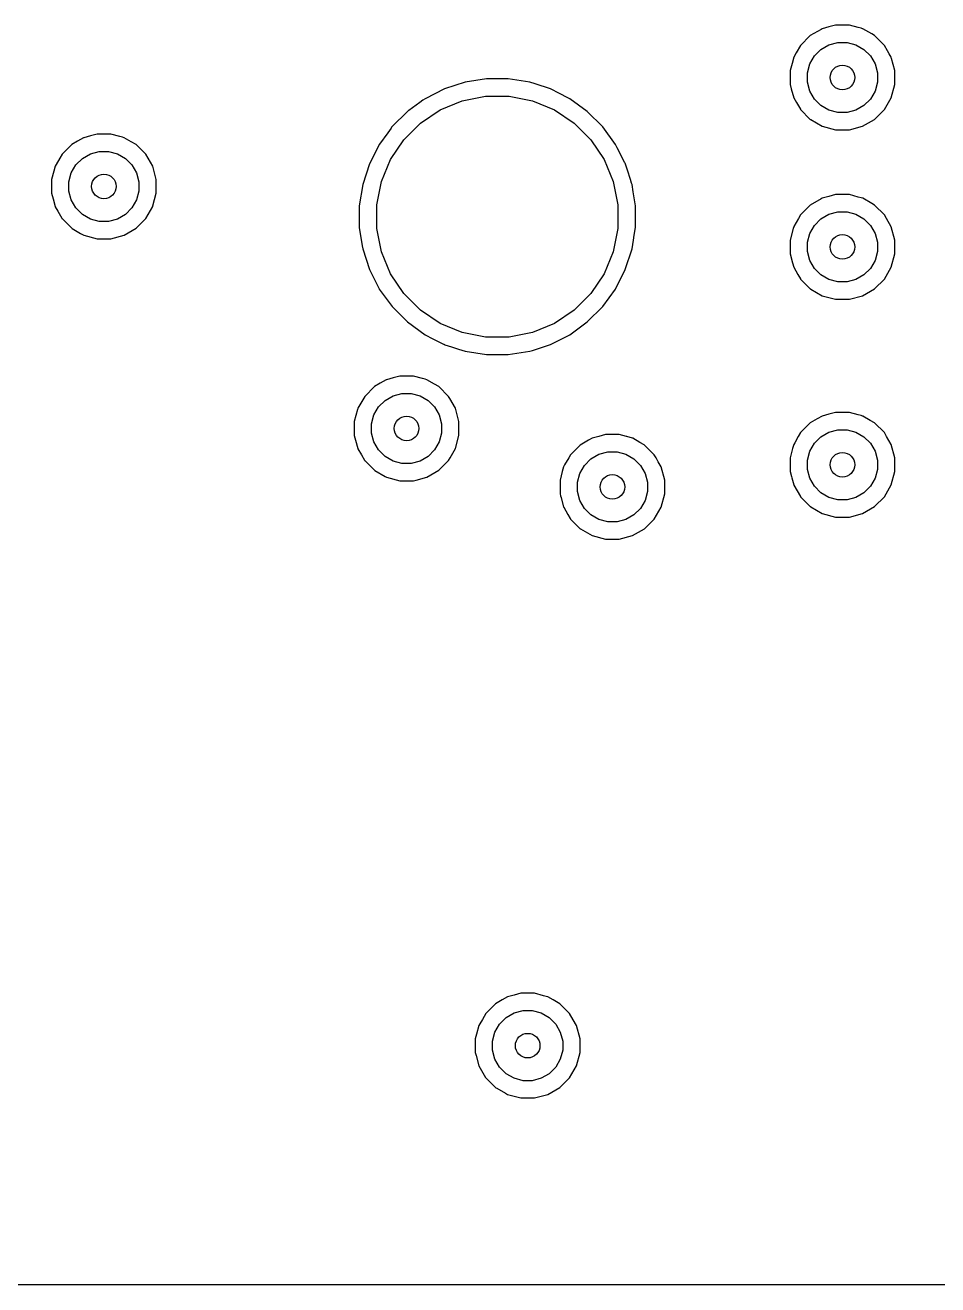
# Model space of a CAD drawing. Header units: inches. Extents: x 5.14 to 7.4, y -4.57 to -3.18.
# Drawn here: x 5.7338 to 6.0305, y -4.5657 to -4.1559 of the extents above; entities that cross this region are included whole.
import ezdxf

# ---------------------------------------------------------------- set-up
doc = ezdxf.new("R2010")
doc.units = ezdxf.units.IN
doc.header["$MEASUREMENT"] = 0
doc.layers.add('In2.Cu', color=33, linetype='CONTINUOUS', true_color=0xce7d2c)

msp = doc.modelspace()

# ---------------------------------------------------------------- linework, layer by layer
at = {"layer": 'In2.Cu', "linetype": 'CONTINUOUS'}
for p, q in [((5.98908, -4.15927), (5.98591, -4.16244)), ((5.99257, -4.15726), (5.98908, -4.15927)), ((5.98908, -4.15927), (5.98908, -4.15927)), ((5.98908, -4.15927), (5.98908, -4.15927)), ((5.98908, -4.15927), (5.98908, -4.15927)), ((5.99292, -4.15705), (5.99257, -4.15726)), ((5.99296, -4.15704), (5.99292, -4.15705)), ((5.99512, -4.15645), (5.99296, -4.15703)), ((5.99296, -4.15703), (5.99296, -4.15703)), ((5.99296, -4.15703), (5.99296, -4.15703)), ((5.99296, -4.15703), (5.99296, -4.15703)), ((5.99296, -4.15703), (5.99296, -4.15704)), ((5.99729, -4.15587), (5.99512, -4.15645)), ((5.99512, -4.15645), (5.99512, -4.15645)), ((6.00177, -4.15587), (5.99729, -4.15587)), ((5.99729, -4.15587), (5.99729, -4.15587)), ((6.00465, -4.15665), (6.00177, -4.15587)), ((6.00177, -4.15587), (6.00177, -4.15587)), ((6.00557, -4.15689), (6.00465, -4.15665)), ((6.00465, -4.15665), (6.00465, -4.15665)), ((6.0061, -4.15703), (6.00557, -4.15689)), ((6.00613, -4.15705), (6.0061, -4.15704)), ((6.0061, -4.15704), (6.0061, -4.15703)), ((6.0061, -4.15703), (6.0061, -4.15703)), ((6.00903, -4.15872), (6.00613, -4.15705)), ((6.00998, -4.15927), (6.00903, -4.15872)), ((6.01315, -4.16244), (6.00998, -4.15927)), ((6.00998, -4.15927), (6.00998, -4.15927)), ((6.00998, -4.15927), (6.00998, -4.15927)), ((6.00998, -4.15927), (6.00998, -4.15927)), ((5.98591, -4.16244), (5.98452, -4.16485)), ((5.98591, -4.16244), (5.98591, -4.16244)), ((5.98591, -4.16244), (5.98591, -4.16244)), ((5.98591, -4.16244), (5.98591, -4.16244)), ((5.98591, -4.16244), (5.98591, -4.16244)), ((5.99253, -4.16377), (5.99513, -4.16227)), ((5.99513, -4.16227), (5.99803, -4.16149)), ((5.99803, -4.16149), (6.00103, -4.16149)), ((6.00103, -4.16149), (6.00393, -4.16227)), ((6.00393, -4.16227), (6.00653, -4.16377)), ((6.01419, -4.16425), (6.01315, -4.16244)), ((6.01315, -4.16244), (6.01315, -4.16244)), ((6.01315, -4.16244), (6.01315, -4.16244)), ((5.98367, -4.16632), (5.98314, -4.16829)), ((5.98369, -4.16629), (5.98367, -4.16632)), ((5.98367, -4.16632), (5.98367, -4.16632)), ((5.98452, -4.16485), (5.98369, -4.16629)), ((5.9889, -4.16849), (5.9904, -4.16589)), ((5.9904, -4.16589), (5.99253, -4.16377)), ((6.00653, -4.16377), (6.00865, -4.16589)), ((6.00865, -4.16589), (6.01015, -4.16849)), ((6.01473, -4.16518), (6.01419, -4.16425)), ((6.01539, -4.16632), (6.01473, -4.16518)), ((6.01549, -4.16672), (6.01539, -4.16632)), ((6.01655, -4.17065), (6.01549, -4.16672)), ((5.98313, -4.16835), (5.98251, -4.17065)), ((5.98251, -4.17065), (5.98251, -4.17091)), ((5.98251, -4.17091), (5.98251, -4.17513)), ((5.98314, -4.16829), (5.98313, -4.16835)), ((5.98314, -4.16829), (5.98314, -4.16829)), ((5.98813, -4.17139), (5.9889, -4.16849)), ((5.98813, -4.17439), (5.98813, -4.17139)), ((6.01015, -4.16849), (6.01093, -4.17139)), ((6.01093, -4.17139), (6.01093, -4.17439)), ((6.01655, -4.17513), (6.01655, -4.17065)), ((5.87681, -4.17438), (5.87009, -4.17657)), ((5.88379, -4.17328), (5.87681, -4.17438)), ((5.87681, -4.17438), (5.87681, -4.17438)), ((5.87681, -4.17438), (5.87681, -4.17438)), ((5.89086, -4.17328), (5.88379, -4.17328)), ((5.88379, -4.17328), (5.88379, -4.17328)), ((5.88379, -4.17328), (5.88379, -4.17328)), ((5.89783, -4.17438), (5.89086, -4.17328)), ((5.89086, -4.17328), (5.89086, -4.17328)), ((5.89086, -4.17328), (5.89086, -4.17328)), ((5.89965, -4.17498), (5.89783, -4.17438)), ((5.89783, -4.17438), (5.89783, -4.17438)), ((5.90455, -4.17657), (5.89965, -4.17498)), ((5.89965, -4.17498), (5.89965, -4.17498)), ((5.98251, -4.17513), (5.98289, -4.17657)), ((5.9889, -4.17729), (5.98813, -4.17439)), ((6.01093, -4.17439), (6.01015, -4.17729)), ((6.01539, -4.17946), (6.01655, -4.17513)), ((5.8638, -4.17978), (5.86312, -4.18027)), ((5.86694, -4.17817), (5.8638, -4.17978)), ((5.87009, -4.17657), (5.86694, -4.17817)), ((5.87589, -4.18049), (5.88346, -4.17899)), ((5.88346, -4.17899), (5.89118, -4.17899)), ((5.89118, -4.17899), (5.89875, -4.18049)), ((5.90756, -4.1781), (5.90455, -4.17657)), ((5.91024, -4.17946), (5.90756, -4.1781)), ((5.91085, -4.17978), (5.91024, -4.17946)), ((5.91024, -4.17946), (5.91024, -4.17946)), ((5.91657, -4.18393), (5.91085, -4.17978)), ((5.98289, -4.17657), (5.98289, -4.17657)), ((5.98289, -4.17657), (5.98289, -4.17657)), ((5.98289, -4.17657), (5.98367, -4.17946)), ((5.98367, -4.17946), (5.98367, -4.17947)), ((5.98367, -4.17947), (5.98369, -4.1795)), ((5.98369, -4.1795), (5.98458, -4.18104)), ((5.9904, -4.17989), (5.9889, -4.17729)), ((6.01015, -4.17729), (6.00865, -4.17989)), ((6.01315, -4.18334), (6.01539, -4.17946)), ((5.85826, -4.18375), (5.85291, -4.1891)), ((5.85855, -4.18359), (5.85826, -4.18375)), ((5.86206, -4.18104), (5.85855, -4.18359)), ((5.86312, -4.18027), (5.86206, -4.18104)), ((5.86235, -4.18774), (5.86876, -4.18345)), ((5.86876, -4.18345), (5.87589, -4.18049)), ((5.89875, -4.18049), (5.90588, -4.18345)), ((5.90588, -4.18345), (5.9123, -4.18774)), ((5.92156, -4.18893), (5.91657, -4.18393)), ((5.98458, -4.18104), (5.98584, -4.18322)), ((5.98584, -4.18322), (5.98589, -4.18332)), ((5.98589, -4.18332), (5.98591, -4.18334)), ((5.98591, -4.18334), (5.98908, -4.18651)), ((5.99253, -4.18202), (5.9904, -4.17989)), ((5.99513, -4.18352), (5.99253, -4.18202)), ((5.99803, -4.1843), (5.99513, -4.18352)), ((6.00393, -4.18352), (6.00103, -4.1843)), ((6.00653, -4.18202), (6.00393, -4.18352)), ((6.00865, -4.17989), (6.00653, -4.18202)), ((6.01009, -4.1864), (6.01315, -4.18334)), ((5.85689, -4.19319), (5.86235, -4.18774)), ((5.9123, -4.18774), (5.91776, -4.19319)), ((5.98908, -4.18651), (5.9891, -4.18653)), ((5.9891, -4.18653), (5.9892, -4.18659)), ((5.9892, -4.18659), (5.99296, -4.18875)), ((6.00103, -4.1843), (5.99803, -4.1843)), ((6.0061, -4.18875), (6.00998, -4.18651)), ((6.00998, -4.18651), (6.01009, -4.1864)), ((5.75497, -4.19189), (5.7528, -4.19247)), ((5.75713, -4.19131), (5.75497, -4.19189)), ((5.75497, -4.19189), (5.75497, -4.19189)), ((5.76161, -4.19131), (5.75713, -4.19131)), ((5.75713, -4.19131), (5.75713, -4.19131)), ((5.7645, -4.19208), (5.76161, -4.19131)), ((5.76161, -4.19131), (5.76161, -4.19131)), ((5.76541, -4.19233), (5.7645, -4.19208)), ((5.7645, -4.19208), (5.7645, -4.19208)), ((5.85166, -4.19088), (5.84901, -4.19453)), ((5.85274, -4.18939), (5.85166, -4.19088)), ((5.85166, -4.19088), (5.85166, -4.19088)), ((5.85291, -4.1891), (5.85274, -4.18939)), ((5.92572, -4.19464), (5.92156, -4.18893)), ((5.99296, -4.18875), (5.99296, -4.18875)), ((5.99296, -4.18875), (5.99729, -4.18991)), ((5.99729, -4.18991), (5.99729, -4.18991)), ((5.99729, -4.18991), (6.00177, -4.18991)), ((6.00177, -4.18991), (6.0061, -4.18875)), ((6.00177, -4.18991), (6.00177, -4.18991)), ((5.74892, -4.19471), (5.74575, -4.19788)), ((5.75081, -4.19361), (5.74892, -4.19471)), ((5.74892, -4.19471), (5.74892, -4.19471)), ((5.74892, -4.19471), (5.74892, -4.19471)), ((5.74892, -4.19471), (5.74892, -4.19471)), ((5.75277, -4.19249), (5.75081, -4.19361)), ((5.7528, -4.19247), (5.75277, -4.19249)), ((5.7528, -4.19247), (5.7528, -4.19247)), ((5.7528, -4.19247), (5.7528, -4.19247)), ((5.7528, -4.19247), (5.7528, -4.19247)), ((5.7528, -4.19247), (5.7528, -4.19247)), ((5.76594, -4.19247), (5.76541, -4.19233)), ((5.76597, -4.19249), (5.76594, -4.19247)), ((5.76594, -4.19247), (5.76594, -4.19247)), ((5.76594, -4.19247), (5.76594, -4.19247)), ((5.76819, -4.19377), (5.76597, -4.19249)), ((5.76982, -4.19471), (5.76819, -4.19377)), ((5.77299, -4.19788), (5.76982, -4.19471)), ((5.76982, -4.19471), (5.76982, -4.19471)), ((5.76982, -4.19471), (5.76982, -4.19471)), ((5.76982, -4.19471), (5.76982, -4.19471)), ((5.84864, -4.19521), (5.84572, -4.20094)), ((5.84893, -4.19464), (5.84864, -4.19521)), ((5.84901, -4.19453), (5.84893, -4.19464)), ((5.84893, -4.19464), (5.84893, -4.19464)), ((5.84893, -4.19464), (5.84893, -4.19464)), ((5.8526, -4.19961), (5.85689, -4.19319)), ((5.91776, -4.19319), (5.92204, -4.19961)), ((5.92632, -4.19582), (5.92572, -4.19464)), ((5.92879, -4.20068), (5.92632, -4.19582)), ((5.74505, -4.19909), (5.74383, -4.2012)), ((5.74575, -4.19788), (5.74505, -4.19909)), ((5.74575, -4.19788), (5.74575, -4.19788)), ((5.74575, -4.19788), (5.74575, -4.19788)), ((5.74575, -4.19788), (5.74575, -4.19788)), ((5.74575, -4.19788), (5.74575, -4.19788)), ((5.75025, -4.20133), (5.75237, -4.1992)), ((5.75237, -4.1992), (5.75497, -4.1977)), ((5.75497, -4.1977), (5.75787, -4.19693)), ((5.75787, -4.19693), (5.76087, -4.19693)), ((5.76087, -4.19693), (5.76377, -4.1977)), ((5.76377, -4.1977), (5.76637, -4.1992)), ((5.76637, -4.1992), (5.76849, -4.20133)), ((5.77523, -4.20176), (5.77299, -4.19788)), ((5.77299, -4.19788), (5.77299, -4.19788)), ((5.77299, -4.19788), (5.77299, -4.19788)), ((5.77299, -4.19788), (5.77299, -4.19788)), ((5.84965, -4.20674), (5.8526, -4.19961)), ((5.92204, -4.19961), (5.925, -4.20674)), ((5.74309, -4.20333), (5.74235, -4.20609)), ((5.74351, -4.20176), (5.74309, -4.20333)), ((5.74383, -4.2012), (5.74351, -4.20176)), ((5.74351, -4.20176), (5.74351, -4.20176)), ((5.74383, -4.2012), (5.74383, -4.2012)), ((5.74797, -4.20683), (5.74875, -4.20393)), ((5.74875, -4.20393), (5.75025, -4.20133)), ((5.76849, -4.20133), (5.76999, -4.20393)), ((5.76999, -4.20393), (5.77077, -4.20683)), ((5.77639, -4.20609), (5.77523, -4.20176)), ((5.77523, -4.20176), (5.77523, -4.20176)), ((5.84572, -4.20094), (5.84354, -4.20766)), ((5.92883, -4.20075), (5.92879, -4.20068)), ((5.9289, -4.20089), (5.92883, -4.20075)), ((5.92894, -4.20097), (5.9289, -4.20089)), ((5.92898, -4.20112), (5.92894, -4.20097)), ((5.92962, -4.20309), (5.92898, -4.20112)), ((5.9306, -4.20609), (5.92962, -4.20309)), ((5.74235, -4.20609), (5.74235, -4.21057)), ((5.74797, -4.20983), (5.74797, -4.20683)), ((5.77077, -4.20683), (5.77077, -4.20983)), ((5.77639, -4.21057), (5.77639, -4.20609)), ((5.84354, -4.20766), (5.84243, -4.21464)), ((5.84354, -4.20766), (5.84354, -4.20766)), ((5.84354, -4.20766), (5.84354, -4.20766)), ((5.84814, -4.21431), (5.84965, -4.20674)), ((5.925, -4.20674), (5.9265, -4.21431)), ((5.93098, -4.20727), (5.9306, -4.20609)), ((5.93098, -4.20728), (5.93098, -4.20727)), ((5.93111, -4.20766), (5.93098, -4.20728)), ((5.9315, -4.21013), (5.93111, -4.20766)), ((5.93111, -4.20766), (5.93111, -4.20766)), ((5.93111, -4.20766), (5.93111, -4.20766)), ((5.74235, -4.21057), (5.74283, -4.21238)), ((5.74283, -4.21238), (5.74351, -4.2149)), ((5.74875, -4.21273), (5.74797, -4.20983)), ((5.77077, -4.20983), (5.76999, -4.21273)), ((5.7753, -4.21464), (5.77639, -4.21057)), ((5.93221, -4.21464), (5.9315, -4.21013)), ((5.99257, -4.21238), (5.98908, -4.21439)), ((5.99292, -4.21217), (5.99257, -4.21238)), ((5.99296, -4.21215), (5.99292, -4.21217)), ((5.99512, -4.21157), (5.99296, -4.21215)), ((5.99296, -4.21215), (5.99296, -4.21215)), ((5.99296, -4.21215), (5.99296, -4.21215)), ((5.99296, -4.21215), (5.99296, -4.21215)), ((5.99296, -4.21215), (5.99296, -4.21215)), ((5.99729, -4.21099), (5.99512, -4.21157)), ((5.99512, -4.21157), (5.99512, -4.21157)), ((6.00177, -4.21099), (5.99729, -4.21099)), ((5.99729, -4.21099), (5.99729, -4.21099)), ((6.00465, -4.21177), (6.00177, -4.21099)), ((6.00177, -4.21099), (6.00177, -4.21099)), ((6.00557, -4.21201), (6.00465, -4.21177)), ((6.00465, -4.21177), (6.00465, -4.21177)), ((6.0061, -4.21215), (6.00557, -4.21201)), ((6.00613, -4.21217), (6.0061, -4.21215)), ((6.0061, -4.21215), (6.0061, -4.21215)), ((6.0061, -4.21215), (6.0061, -4.21215)), ((6.00903, -4.21384), (6.00613, -4.21217)), ((5.74351, -4.2149), (5.74351, -4.2149)), ((5.74351, -4.2149), (5.74351, -4.2149)), ((5.74351, -4.2149), (5.74353, -4.21493)), ((5.74353, -4.21493), (5.74437, -4.21638)), ((5.74437, -4.21638), (5.74568, -4.21865)), ((5.75025, -4.21533), (5.74875, -4.21273)), ((5.75237, -4.21745), (5.75025, -4.21533)), ((5.76849, -4.21533), (5.76637, -4.21745)), ((5.76999, -4.21273), (5.76849, -4.21533)), ((5.77299, -4.21878), (5.77523, -4.2149)), ((5.77523, -4.2149), (5.7753, -4.21464)), ((5.84243, -4.21464), (5.84243, -4.2217)), ((5.84814, -4.22203), (5.84814, -4.21431)), ((5.9265, -4.21431), (5.9265, -4.22203)), ((5.93221, -4.2217), (5.93221, -4.21464)), ((5.98908, -4.21439), (5.98591, -4.21756)), ((5.98908, -4.21439), (5.98908, -4.21439)), ((5.98908, -4.21439), (5.98908, -4.21439)), ((5.98908, -4.21439), (5.98908, -4.21439)), ((5.99513, -4.21739), (5.99803, -4.21661)), ((5.99803, -4.21661), (6.00103, -4.21661)), ((6.00103, -4.21661), (6.00393, -4.21739)), ((6.00998, -4.21439), (6.00903, -4.21384)), ((6.01315, -4.21756), (6.00998, -4.21439)), ((6.00998, -4.21439), (6.00998, -4.21439)), ((6.00998, -4.21439), (6.00998, -4.21439)), ((6.00998, -4.21439), (6.00998, -4.21439)), ((5.74568, -4.21865), (5.74573, -4.21875)), ((5.74573, -4.21875), (5.74575, -4.21877)), ((5.74575, -4.21877), (5.74892, -4.22195)), ((5.75497, -4.21895), (5.75237, -4.21745)), ((5.75787, -4.21973), (5.75497, -4.21895)), ((5.76087, -4.21973), (5.75787, -4.21973)), ((5.76377, -4.21895), (5.76087, -4.21973)), ((5.76637, -4.21745), (5.76377, -4.21895)), ((5.76982, -4.22195), (5.77299, -4.21878)), ((5.98521, -4.21878), (5.98369, -4.22141)), ((5.98591, -4.21756), (5.98521, -4.21878)), ((5.98591, -4.21756), (5.98591, -4.21756)), ((5.98591, -4.21756), (5.98591, -4.21756)), ((5.98591, -4.21756), (5.98591, -4.21756)), ((5.98591, -4.21756), (5.98591, -4.21756)), ((5.9904, -4.22101), (5.99253, -4.21889)), ((5.99253, -4.21889), (5.99513, -4.21739)), ((6.00393, -4.21739), (6.00653, -4.21889)), ((6.00653, -4.21889), (6.00865, -4.22101)), ((6.01385, -4.21878), (6.01315, -4.21756)), ((6.01315, -4.21756), (6.01315, -4.21756)), ((6.01315, -4.21756), (6.01315, -4.21756)), ((6.01539, -4.22144), (6.01385, -4.21878)), ((5.74892, -4.22195), (5.74894, -4.22196)), ((5.74894, -4.22196), (5.74905, -4.22202)), ((5.74905, -4.22202), (5.75178, -4.2236)), ((5.75178, -4.2236), (5.7528, -4.22419)), ((5.7528, -4.22419), (5.75713, -4.22535)), ((5.76161, -4.22535), (5.76594, -4.22419)), ((5.76594, -4.22419), (5.76982, -4.22195)), ((5.84243, -4.2217), (5.84337, -4.22761)), ((5.84965, -4.2296), (5.84814, -4.22203)), ((5.9265, -4.22203), (5.925, -4.2296)), ((5.93157, -4.22577), (5.93182, -4.22419)), ((5.93182, -4.22419), (5.93221, -4.2217)), ((5.98352, -4.22199), (5.98251, -4.22577)), ((5.98367, -4.22144), (5.98352, -4.22199)), ((5.98369, -4.22141), (5.98367, -4.22144)), ((5.98367, -4.22144), (5.98367, -4.22144)), ((5.98813, -4.22651), (5.9889, -4.22361)), ((5.9889, -4.22361), (5.9904, -4.22101)), ((6.00865, -4.22101), (6.01015, -4.22361)), ((6.01015, -4.22361), (6.01093, -4.22651)), ((6.01655, -4.22577), (6.01539, -4.22144)), ((5.75713, -4.22535), (5.75713, -4.22535)), ((5.75713, -4.22535), (5.76161, -4.22535)), ((5.76161, -4.22535), (5.76161, -4.22535)), ((5.84337, -4.22761), (5.84354, -4.22868)), ((5.84354, -4.22868), (5.84572, -4.2354)), ((5.92892, -4.2354), (5.93111, -4.22868)), ((5.93111, -4.22868), (5.93157, -4.22577)), ((5.98251, -4.22577), (5.98251, -4.23025)), ((5.98813, -4.22951), (5.98813, -4.22651)), ((6.01093, -4.22651), (6.01093, -4.22951)), ((6.01655, -4.23025), (6.01655, -4.22577)), ((5.8526, -4.23673), (5.84965, -4.2296)), ((5.925, -4.2296), (5.92204, -4.23673)), ((5.98251, -4.23025), (5.98328, -4.23314)), ((5.9889, -4.23241), (5.98813, -4.22951)), ((5.9904, -4.23501), (5.9889, -4.23241)), ((6.01015, -4.23241), (6.00865, -4.23501)), ((6.01093, -4.22951), (6.01015, -4.23241)), ((6.01539, -4.23458), (6.01655, -4.23025)), ((5.84572, -4.2354), (5.84572, -4.2354)), ((5.84572, -4.2354), (5.84572, -4.2354)), ((5.84572, -4.2354), (5.8489, -4.24163)), ((5.85689, -4.24315), (5.8526, -4.23673)), ((5.92204, -4.23673), (5.91776, -4.24315)), ((5.92572, -4.2417), (5.92892, -4.2354)), ((5.98328, -4.23314), (5.98367, -4.23458)), ((5.98367, -4.23458), (5.98367, -4.23458)), ((5.98367, -4.23458), (5.98369, -4.23461)), ((5.98369, -4.23461), (5.98503, -4.23694)), ((5.98503, -4.23694), (5.98584, -4.23834)), ((5.99253, -4.23714), (5.9904, -4.23501)), ((5.99513, -4.23864), (5.99253, -4.23714)), ((6.00653, -4.23714), (6.00393, -4.23864)), ((6.00865, -4.23501), (6.00653, -4.23714)), ((6.01315, -4.23846), (6.01539, -4.23458)), ((5.98584, -4.23834), (5.98589, -4.23844)), ((5.98589, -4.23844), (5.98591, -4.23846)), ((5.98591, -4.23846), (5.98908, -4.24163)), ((5.99803, -4.23941), (5.99513, -4.23864)), ((6.00103, -4.23941), (5.99803, -4.23941)), ((6.00393, -4.23864), (6.00103, -4.23941)), ((6.00998, -4.24163), (6.01315, -4.23846)), ((5.8489, -4.24163), (5.8489, -4.24163)), ((5.8489, -4.24163), (5.8489, -4.24163)), ((5.8489, -4.24163), (5.8489, -4.24163)), ((5.8489, -4.24163), (5.84893, -4.2417)), ((5.84893, -4.2417), (5.85308, -4.24741)), ((5.86235, -4.2486), (5.85689, -4.24315)), ((5.91776, -4.24315), (5.9123, -4.2486)), ((5.92156, -4.24741), (5.92572, -4.2417)), ((5.98908, -4.24163), (5.9891, -4.24165)), ((5.9891, -4.24165), (5.9892, -4.2417)), ((5.9892, -4.2417), (5.99296, -4.24387)), ((5.99296, -4.24387), (5.99296, -4.24387)), ((5.99296, -4.24387), (5.99729, -4.24503)), ((5.99729, -4.24503), (5.99729, -4.24503)), ((5.99729, -4.24503), (6.00177, -4.24503)), ((6.00177, -4.24503), (6.0061, -4.24387)), ((6.00177, -4.24503), (6.00177, -4.24503)), ((6.0061, -4.24387), (6.00998, -4.24163)), ((5.85308, -4.24741), (5.85808, -4.25241)), ((5.86876, -4.25289), (5.86235, -4.2486)), ((5.9123, -4.2486), (5.90588, -4.25289)), ((5.91657, -4.25241), (5.92156, -4.24741)), ((5.85808, -4.25241), (5.8638, -4.25656)), ((5.87589, -4.25584), (5.86876, -4.25289)), ((5.90588, -4.25289), (5.89875, -4.25584)), ((5.91085, -4.25656), (5.91657, -4.25241)), ((5.8638, -4.25656), (5.86637, -4.25787)), ((5.88346, -4.25735), (5.87589, -4.25584)), ((5.89118, -4.25735), (5.88346, -4.25735)), ((5.89875, -4.25584), (5.89118, -4.25735)), ((5.90455, -4.25977), (5.91085, -4.25656)), ((5.86637, -4.25787), (5.86984, -4.25964)), ((5.86984, -4.25964), (5.8699, -4.25968)), ((5.8699, -4.25968), (5.87005, -4.25975)), ((5.87005, -4.25975), (5.87012, -4.25979)), ((5.87012, -4.25979), (5.87027, -4.25983)), ((5.87027, -4.25983), (5.87235, -4.2605)), ((5.87235, -4.2605), (5.87369, -4.26094)), ((5.87369, -4.26094), (5.87369, -4.26094)), ((5.87369, -4.26094), (5.87473, -4.26128)), ((5.87473, -4.26128), (5.87681, -4.26195)), ((5.89783, -4.26195), (5.89875, -4.26166)), ((5.89875, -4.26166), (5.90455, -4.25977)), ((5.87681, -4.26195), (5.88379, -4.26306)), ((5.88379, -4.26306), (5.88379, -4.26306)), ((5.88379, -4.26306), (5.89086, -4.26306)), ((5.89086, -4.26306), (5.89783, -4.26195)), ((5.89086, -4.26306), (5.89086, -4.26306)), ((5.84734, -4.27345), (5.84418, -4.27662)), ((5.84735, -4.27345), (5.84734, -4.27345)), ((5.84734, -4.27345), (5.84734, -4.27345)), ((5.84924, -4.27235), (5.84735, -4.27345)), ((5.84735, -4.27345), (5.84735, -4.27345)), ((5.85119, -4.27123), (5.84924, -4.27235)), ((5.85122, -4.27121), (5.85119, -4.27123)), ((5.85123, -4.27121), (5.85122, -4.27121)), ((5.85339, -4.27063), (5.85123, -4.27121)), ((5.85123, -4.27121), (5.85123, -4.27121)), ((5.85123, -4.27121), (5.85123, -4.27121)), ((5.85123, -4.27121), (5.85123, -4.27121)), ((5.85555, -4.27005), (5.85339, -4.27063)), ((5.85339, -4.27063), (5.85339, -4.27063)), ((5.86004, -4.27005), (5.85555, -4.27005)), ((5.85555, -4.27005), (5.85555, -4.27005)), ((5.86292, -4.27082), (5.86004, -4.27005)), ((5.86004, -4.27005), (5.86004, -4.27005)), ((5.86384, -4.27107), (5.86292, -4.27082)), ((5.86292, -4.27082), (5.86292, -4.27082)), ((5.86436, -4.27121), (5.86384, -4.27107)), ((5.86437, -4.27121), (5.86436, -4.27121)), ((5.86436, -4.27121), (5.86436, -4.27121)), ((5.8644, -4.27122), (5.86437, -4.27121)), ((5.8644, -4.27123), (5.8644, -4.27122)), ((5.86691, -4.27268), (5.8644, -4.27123)), ((5.86825, -4.27345), (5.86691, -4.27268)), ((5.87141, -4.27662), (5.86825, -4.27345)), ((5.86825, -4.27345), (5.86825, -4.27345)), ((5.86825, -4.27345), (5.86825, -4.27345)), ((5.86825, -4.27345), (5.86825, -4.27345)), ((5.84418, -4.27662), (5.84321, -4.27829)), ((5.84418, -4.27662), (5.84418, -4.27662)), ((5.84418, -4.27662), (5.84418, -4.27662)), ((5.84418, -4.27662), (5.84418, -4.27662)), ((5.84418, -4.27662), (5.84418, -4.27662)), ((5.84867, -4.28007), (5.85079, -4.27794)), ((5.85079, -4.27794), (5.85339, -4.27644)), ((5.85339, -4.27644), (5.85629, -4.27567)), ((5.85629, -4.27567), (5.8593, -4.27567)), ((5.8593, -4.27567), (5.8622, -4.27644)), ((5.8622, -4.27644), (5.8648, -4.27794)), ((5.8648, -4.27794), (5.86692, -4.28007)), ((5.87183, -4.27734), (5.87141, -4.27662)), ((5.87141, -4.27662), (5.87141, -4.27662)), ((5.87141, -4.27662), (5.87141, -4.27662)), ((5.87366, -4.2805), (5.87183, -4.27734)), ((5.84182, -4.28095), (5.84078, -4.28483)), ((5.84183, -4.28091), (5.84182, -4.28095)), ((5.84194, -4.2805), (5.84183, -4.28091)), ((5.84183, -4.28091), (5.84183, -4.28091)), ((5.84196, -4.28046), (5.84194, -4.2805)), ((5.84194, -4.2805), (5.84194, -4.2805)), ((5.84321, -4.27829), (5.84196, -4.28046)), ((5.84717, -4.28267), (5.84867, -4.28007)), ((5.86692, -4.28007), (5.86842, -4.28267)), ((5.87376, -4.28089), (5.87366, -4.2805)), ((5.87482, -4.28483), (5.87376, -4.28089)), ((5.99729, -4.28186), (5.99512, -4.28244)), ((6.00177, -4.28186), (5.99729, -4.28186)), ((5.99729, -4.28186), (5.99729, -4.28186)), ((6.00465, -4.28263), (6.00177, -4.28186)), ((6.00177, -4.28186), (6.00177, -4.28186)), ((5.84078, -4.28483), (5.84078, -4.28511)), ((5.84078, -4.28511), (5.84078, -4.28931)), ((5.84639, -4.28557), (5.84717, -4.28267)), ((5.84639, -4.28857), (5.84639, -4.28557)), ((5.86842, -4.28267), (5.8692, -4.28557)), ((5.8692, -4.28557), (5.8692, -4.28857)), ((5.87482, -4.28931), (5.87482, -4.28483)), ((5.98908, -4.28526), (5.98591, -4.28843)), ((5.99132, -4.28397), (5.98908, -4.28526)), ((5.98908, -4.28526), (5.98908, -4.28526)), ((5.98908, -4.28526), (5.98908, -4.28526)), ((5.98908, -4.28526), (5.98908, -4.28526)), ((5.99292, -4.28304), (5.99132, -4.28397)), ((5.99296, -4.28302), (5.99292, -4.28304)), ((5.99512, -4.28244), (5.99296, -4.28302)), ((5.99296, -4.28302), (5.99296, -4.28302)), ((5.99296, -4.28302), (5.99296, -4.28302)), ((5.99296, -4.28302), (5.99296, -4.28302)), ((5.99296, -4.28302), (5.99296, -4.28302)), ((5.99512, -4.28244), (5.99512, -4.28244)), ((6.00557, -4.28288), (6.00465, -4.28263)), ((6.00465, -4.28263), (6.00465, -4.28263)), ((6.0061, -4.28302), (6.00557, -4.28288)), ((6.00613, -4.28304), (6.0061, -4.28302)), ((6.0061, -4.28302), (6.0061, -4.28302)), ((6.0061, -4.28302), (6.0061, -4.28302)), ((6.00855, -4.28443), (6.00613, -4.28304)), ((6.00998, -4.28526), (6.00855, -4.28443)), ((6.01315, -4.28843), (6.00998, -4.28526)), ((6.00998, -4.28526), (6.00998, -4.28526)), ((6.00998, -4.28526), (6.00998, -4.28526)), ((6.00998, -4.28526), (6.00998, -4.28526)), ((5.84078, -4.28931), (5.8412, -4.29089)), ((5.84717, -4.29147), (5.84639, -4.28857)), ((5.8692, -4.28857), (5.86842, -4.29147)), ((5.87366, -4.29364), (5.87482, -4.28931)), ((5.91812, -4.29024), (5.91699, -4.29089)), ((5.91815, -4.29022), (5.91812, -4.29024)), ((5.91816, -4.29022), (5.91815, -4.29022)), ((5.92032, -4.28964), (5.91816, -4.29022)), ((5.91816, -4.29022), (5.91816, -4.29022)), ((5.91816, -4.29022), (5.91816, -4.29022)), ((5.91816, -4.29022), (5.91816, -4.29022)), ((5.92248, -4.28906), (5.92032, -4.28964)), ((5.92032, -4.28964), (5.92032, -4.28964)), ((5.92697, -4.28906), (5.92248, -4.28906)), ((5.92934, -4.2897), (5.92697, -4.28906)), ((5.92697, -4.28906), (5.92697, -4.28906)), ((5.92946, -4.28973), (5.92934, -4.2897)), ((5.93129, -4.29022), (5.92946, -4.28973)), ((5.9313, -4.29022), (5.93129, -4.29022)), ((5.93133, -4.29024), (5.9313, -4.29022)), ((5.93366, -4.29159), (5.93133, -4.29024)), ((5.98517, -4.2897), (5.98399, -4.29175)), ((5.98591, -4.28843), (5.98517, -4.2897)), ((5.98591, -4.28843), (5.98591, -4.28843)), ((5.98591, -4.28843), (5.98591, -4.28843)), ((5.98591, -4.28843), (5.98591, -4.28843)), ((5.98591, -4.28843), (5.98591, -4.28843)), ((5.9904, -4.29188), (5.99253, -4.28975)), ((5.99253, -4.28975), (5.99513, -4.28825)), ((5.99513, -4.28825), (5.99803, -4.28748)), ((5.99803, -4.28748), (6.00103, -4.28748)), ((6.00103, -4.28748), (6.00393, -4.28825)), ((6.00393, -4.28825), (6.00653, -4.28975)), ((6.00653, -4.28975), (6.00865, -4.29188)), ((6.0139, -4.28973), (6.01315, -4.28843)), ((6.01315, -4.28843), (6.01315, -4.28843)), ((6.01315, -4.28843), (6.01315, -4.28843)), ((6.01539, -4.29231), (6.0139, -4.28973)), ((5.8412, -4.29089), (5.8412, -4.29089)), ((5.8412, -4.29089), (5.8412, -4.29089)), ((5.8412, -4.29089), (5.84194, -4.29364)), ((5.84194, -4.29364), (5.84194, -4.29364)), ((5.84194, -4.29364), (5.84195, -4.29367)), ((5.84195, -4.29367), (5.84309, -4.29563)), ((5.84867, -4.29407), (5.84717, -4.29147)), ((5.85079, -4.29619), (5.84867, -4.29407)), ((5.86692, -4.29407), (5.8648, -4.29619)), ((5.86842, -4.29147), (5.86692, -4.29407)), ((5.87192, -4.29664), (5.87366, -4.29364)), ((5.87366, -4.29364), (5.87366, -4.29364)), ((5.87366, -4.29364), (5.87366, -4.29364)), ((5.91427, -4.29246), (5.91111, -4.29563)), ((5.91699, -4.29089), (5.91427, -4.29246)), ((5.91427, -4.29246), (5.91427, -4.29246)), ((5.91427, -4.29246), (5.91427, -4.29246)), ((5.91427, -4.29246), (5.91427, -4.29246)), ((5.93505, -4.29239), (5.93366, -4.29159)), ((5.93515, -4.29245), (5.93505, -4.29239)), ((5.93517, -4.29246), (5.93515, -4.29245)), ((5.93834, -4.29563), (5.93517, -4.29246)), ((5.98331, -4.29364), (5.98251, -4.29664)), ((5.98367, -4.29231), (5.98331, -4.29364)), ((5.98399, -4.29175), (5.98367, -4.29231)), ((5.98367, -4.29231), (5.98367, -4.29231)), ((5.98399, -4.29175), (5.98399, -4.29175)), ((5.98813, -4.29738), (5.9889, -4.29448)), ((5.9889, -4.29448), (5.9904, -4.29188)), ((6.00865, -4.29188), (6.01015, -4.29448)), ((6.01015, -4.29448), (6.01093, -4.29738)), ((6.01655, -4.29664), (6.01539, -4.29231)), ((5.84309, -4.29563), (5.8441, -4.29739)), ((5.8441, -4.29739), (5.84416, -4.29749)), ((5.84416, -4.29749), (5.84417, -4.29751)), ((5.84417, -4.29751), (5.84735, -4.30069)), ((5.85339, -4.29769), (5.85079, -4.29619)), ((5.85629, -4.29847), (5.85339, -4.29769)), ((5.8593, -4.29847), (5.85629, -4.29847)), ((5.8622, -4.29769), (5.8593, -4.29847)), ((5.8648, -4.29619), (5.8622, -4.29769)), ((5.86825, -4.30069), (5.87141, -4.29752)), ((5.87141, -4.29752), (5.87192, -4.29664)), ((5.91053, -4.29664), (5.90919, -4.29895)), ((5.91111, -4.29563), (5.91053, -4.29664)), ((5.91111, -4.29563), (5.91111, -4.29563)), ((5.91111, -4.29563), (5.91111, -4.29563)), ((5.91111, -4.29563), (5.91111, -4.29563)), ((5.91111, -4.29563), (5.91111, -4.29563)), ((5.9156, -4.29908), (5.91772, -4.29696)), ((5.91772, -4.29696), (5.92032, -4.29546)), ((5.92032, -4.29546), (5.92322, -4.29468)), ((5.92322, -4.29468), (5.92623, -4.29468)), ((5.92623, -4.29468), (5.92913, -4.29546)), ((5.92913, -4.29546), (5.93173, -4.29696)), ((5.93173, -4.29696), (5.93385, -4.29908)), ((5.93892, -4.29664), (5.93834, -4.29563)), ((5.93834, -4.29563), (5.93834, -4.29563)), ((5.93965, -4.2979), (5.93892, -4.29664)), ((5.94058, -4.29951), (5.93965, -4.2979)), ((5.98251, -4.29664), (5.98251, -4.30112)), ((5.98813, -4.30038), (5.98813, -4.29738)), ((6.01093, -4.29738), (6.01093, -4.30038)), ((6.01655, -4.30112), (6.01655, -4.29664)), ((5.84735, -4.30069), (5.84737, -4.3007)), ((5.84737, -4.3007), (5.84747, -4.30076)), ((5.84747, -4.30076), (5.85087, -4.30272)), ((5.85087, -4.30272), (5.85123, -4.30293)), ((5.86436, -4.30293), (5.86825, -4.30069)), ((5.90843, -4.30112), (5.9077, -4.30384)), ((5.90886, -4.29951), (5.90843, -4.30112)), ((5.90919, -4.29895), (5.90886, -4.29951)), ((5.90886, -4.29951), (5.90886, -4.29951)), ((5.90919, -4.29895), (5.90919, -4.29895)), ((5.91332, -4.30458), (5.9141, -4.30168)), ((5.9141, -4.30168), (5.9156, -4.29908)), ((5.93385, -4.29908), (5.93535, -4.30168)), ((5.93535, -4.30168), (5.93613, -4.30458)), ((5.94174, -4.30384), (5.94058, -4.29951)), ((5.98251, -4.30112), (5.98294, -4.30272)), ((5.98294, -4.30272), (5.98305, -4.30315)), ((5.9889, -4.30328), (5.98813, -4.30038)), ((6.01093, -4.30038), (6.01015, -4.30328)), ((6.01539, -4.30545), (6.01655, -4.30112)), ((5.85123, -4.30293), (5.85555, -4.30409)), ((5.85555, -4.30409), (5.85555, -4.30409)), ((5.85555, -4.30409), (5.86004, -4.30409)), ((5.86004, -4.30409), (5.86095, -4.30384)), ((5.86004, -4.30409), (5.86004, -4.30409)), ((5.86095, -4.30384), (5.86436, -4.30293)), ((5.9077, -4.30384), (5.9077, -4.30832)), ((5.91332, -4.30758), (5.91332, -4.30458)), ((5.93613, -4.30458), (5.93613, -4.30758)), ((5.94174, -4.30832), (5.94174, -4.30384)), ((5.98305, -4.30315), (5.98367, -4.30545)), ((5.98367, -4.30545), (5.98367, -4.30545)), ((5.98367, -4.30545), (5.98369, -4.30548)), ((5.98369, -4.30548), (5.98584, -4.3092)), ((5.9904, -4.30588), (5.9889, -4.30328)), ((5.99253, -4.308), (5.9904, -4.30588)), ((6.00865, -4.30588), (6.00653, -4.308)), ((6.01015, -4.30328), (6.00865, -4.30588)), ((6.01315, -4.30933), (6.01539, -4.30545)), ((5.9077, -4.30832), (5.90788, -4.30899)), ((5.90788, -4.30899), (5.90802, -4.30949)), ((5.90802, -4.30949), (5.90802, -4.30949)), ((5.90802, -4.30949), (5.90886, -4.31265)), ((5.9141, -4.31048), (5.91332, -4.30758)), ((5.9156, -4.31308), (5.9141, -4.31048)), ((5.93535, -4.31048), (5.93385, -4.31308)), ((5.93613, -4.30758), (5.93535, -4.31048)), ((5.94058, -4.31265), (5.94174, -4.30832)), ((5.98584, -4.3092), (5.98589, -4.3093)), ((5.98589, -4.3093), (5.98591, -4.30933)), ((5.98591, -4.30933), (5.98908, -4.3125)), ((5.99513, -4.3095), (5.99253, -4.308)), ((5.99803, -4.31028), (5.99513, -4.3095)), ((6.00103, -4.31028), (5.99803, -4.31028)), ((6.00393, -4.3095), (6.00103, -4.31028)), ((6.00653, -4.308), (6.00393, -4.3095)), ((6.00998, -4.3125), (6.01315, -4.30933)), ((5.90886, -4.31265), (5.90887, -4.31265)), ((5.90887, -4.31265), (5.90888, -4.31269)), ((5.90888, -4.31269), (5.91023, -4.31501)), ((5.91023, -4.31501), (5.91103, -4.31641)), ((5.91772, -4.31521), (5.9156, -4.31308)), ((5.93385, -4.31308), (5.93173, -4.31521)), ((5.93834, -4.31653), (5.94058, -4.31265)), ((5.98908, -4.3125), (5.9891, -4.31251)), ((5.9891, -4.31251), (5.9892, -4.31257)), ((5.9892, -4.31257), (5.99296, -4.31474)), ((5.99296, -4.31474), (5.99296, -4.31474)), ((5.99296, -4.31474), (5.99729, -4.3159)), ((6.00177, -4.3159), (6.0061, -4.31474)), ((6.0061, -4.31474), (6.00998, -4.3125)), ((5.91103, -4.31641), (5.91109, -4.31651)), ((5.91109, -4.31651), (5.9111, -4.31653)), ((5.9111, -4.31653), (5.91428, -4.3197)), ((5.92032, -4.31671), (5.91772, -4.31521)), ((5.92322, -4.31748), (5.92032, -4.31671)), ((5.92623, -4.31748), (5.92322, -4.31748)), ((5.92913, -4.31671), (5.92623, -4.31748)), ((5.93173, -4.31521), (5.92913, -4.31671)), ((5.93517, -4.3197), (5.93834, -4.31653)), ((5.99729, -4.3159), (5.99729, -4.3159)), ((5.99729, -4.3159), (6.00177, -4.3159)), ((6.00177, -4.3159), (6.00177, -4.3159)), ((5.91428, -4.3197), (5.9143, -4.31972)), ((5.9143, -4.31972), (5.9144, -4.31977)), ((5.9144, -4.31977), (5.91815, -4.32194)), ((5.91815, -4.32194), (5.91816, -4.32194)), ((5.91816, -4.32194), (5.92248, -4.3231)), ((5.92248, -4.3231), (5.92248, -4.3231)), ((5.92248, -4.3231), (5.92697, -4.3231)), ((5.92697, -4.3231), (5.93129, -4.32194)), ((5.92697, -4.3231), (5.92697, -4.3231)), ((5.93129, -4.32194), (5.93517, -4.3197)), ((5.88671, -4.47424), (5.88355, -4.4774)), ((5.88672, -4.47424), (5.88671, -4.47424)), ((5.88671, -4.47424), (5.88671, -4.47424)), ((5.88885, -4.473), (5.88672, -4.47424)), ((5.88672, -4.47424), (5.88672, -4.47424)), ((5.89056, -4.47201), (5.88885, -4.473)), ((5.89059, -4.472), (5.89056, -4.47201)), ((5.8906, -4.47199), (5.89059, -4.472)), ((5.89276, -4.47141), (5.8906, -4.47199)), ((5.8906, -4.47199), (5.8906, -4.47199)), ((5.8906, -4.47199), (5.8906, -4.47199)), ((5.8906, -4.47199), (5.8906, -4.47199)), ((5.89492, -4.47083), (5.89276, -4.47141)), ((5.89276, -4.47141), (5.89276, -4.47141)), ((5.89941, -4.47083), (5.89492, -4.47083)), ((5.89492, -4.47083), (5.89492, -4.47083)), ((5.90229, -4.47161), (5.89941, -4.47083)), ((5.89941, -4.47083), (5.89941, -4.47083)), ((5.90321, -4.47185), (5.90229, -4.47161)), ((5.90229, -4.47161), (5.90229, -4.47161)), ((5.90373, -4.47199), (5.90321, -4.47185)), ((5.90373, -4.47199), (5.90373, -4.47199)), ((5.90374, -4.472), (5.90373, -4.47199)), ((5.90377, -4.47201), (5.90374, -4.472)), ((5.90548, -4.473), (5.90377, -4.47201)), ((5.90762, -4.47424), (5.90548, -4.473)), ((5.91078, -4.4774), (5.90762, -4.47424)), ((5.90762, -4.47424), (5.90762, -4.47424)), ((5.90762, -4.47424), (5.90762, -4.47424)), ((5.90762, -4.47424), (5.90762, -4.47424)), ((5.88355, -4.4774), (5.88243, -4.47933)), ((5.88355, -4.4774), (5.88355, -4.4774)), ((5.88355, -4.4774), (5.88355, -4.4774)), ((5.88355, -4.4774), (5.88355, -4.4774)), ((5.88355, -4.4774), (5.88355, -4.4774)), ((5.88804, -4.48085), (5.89016, -4.47873)), ((5.89016, -4.47873), (5.89276, -4.47723)), ((5.89276, -4.47723), (5.89566, -4.47645)), ((5.89566, -4.47645), (5.89867, -4.47645)), ((5.89867, -4.47645), (5.90157, -4.47723)), ((5.90157, -4.47723), (5.90417, -4.47873)), ((5.90417, -4.47873), (5.90629, -4.48085)), ((5.91275, -4.48081), (5.91078, -4.4774)), ((5.91078, -4.4774), (5.91078, -4.4774)), ((5.91078, -4.4774), (5.91078, -4.4774)), ((5.88131, -4.48128), (5.88053, -4.48417)), ((5.88163, -4.48072), (5.88131, -4.48128)), ((5.88131, -4.48128), (5.88131, -4.48128)), ((5.88243, -4.47933), (5.88163, -4.48072)), ((5.88163, -4.48072), (5.88163, -4.48072)), ((5.88654, -4.48345), (5.88804, -4.48085)), ((5.90629, -4.48085), (5.90779, -4.48345)), ((5.91303, -4.48128), (5.91275, -4.48081)), ((5.91419, -4.48561), (5.91303, -4.48128)), ((5.88053, -4.48417), (5.88015, -4.48561)), ((5.88015, -4.48561), (5.88015, -4.4901)), ((5.88576, -4.48635), (5.88654, -4.48345)), ((5.88576, -4.48936), (5.88576, -4.48635)), ((5.90779, -4.48345), (5.90857, -4.48635)), ((5.90857, -4.48635), (5.90857, -4.48936)), ((5.91419, -4.4901), (5.91419, -4.48561)), ((5.88015, -4.4901), (5.88041, -4.49109)), ((5.88041, -4.49109), (5.88131, -4.49442)), ((5.88654, -4.49226), (5.88576, -4.48936)), ((5.90857, -4.48936), (5.90779, -4.49226)), ((5.91303, -4.49442), (5.91419, -4.4901)), ((5.88131, -4.49442), (5.88131, -4.49443)), ((5.88131, -4.49443), (5.88132, -4.49446)), ((5.88132, -4.49446), (5.88217, -4.49591)), ((5.88804, -4.49486), (5.88654, -4.49226)), ((5.89016, -4.49698), (5.88804, -4.49486)), ((5.90629, -4.49486), (5.90417, -4.49698)), ((5.90779, -4.49226), (5.90629, -4.49486)), ((5.91078, -4.4983), (5.91303, -4.49442)), ((5.88217, -4.49591), (5.88347, -4.49818)), ((5.88347, -4.49818), (5.88353, -4.49828)), ((5.88353, -4.49828), (5.88354, -4.4983)), ((5.88354, -4.4983), (5.88672, -4.50148)), ((5.89276, -4.49848), (5.89016, -4.49698)), ((5.89566, -4.49926), (5.89276, -4.49848)), ((5.89867, -4.49926), (5.89566, -4.49926)), ((5.90157, -4.49848), (5.89867, -4.49926)), ((5.90417, -4.49698), (5.90157, -4.49848)), ((5.90762, -4.50147), (5.91078, -4.4983)), ((5.88672, -4.50148), (5.88674, -4.50149)), ((5.88674, -4.50149), (5.88684, -4.50155)), ((5.88684, -4.50155), (5.8871, -4.50169)), ((5.8871, -4.50169), (5.88995, -4.50334)), ((5.88995, -4.50334), (5.88995, -4.50334)), ((5.88995, -4.50334), (5.8906, -4.50371)), ((5.90373, -4.50371), (5.90762, -4.50147)), ((5.8906, -4.50371), (5.89492, -4.50487)), ((5.89492, -4.50487), (5.89492, -4.50487)), ((5.89492, -4.50487), (5.89941, -4.50487)), ((5.89941, -4.50487), (5.90373, -4.50371)), ((5.89941, -4.50487), (5.89941, -4.50487)), ((7.16054, -4.56566), (5.1462, -4.56566))]:
    msp.add_line(p, q, dxfattribs=at)
at = {"layer": 'In2.Cu'}
for centre in [(5.99953, -4.17289), (5.75937, -4.20833), (5.99953, -4.22801), (5.8578, -4.28707), (5.99953, -4.29888), (5.92472, -4.30608), (5.89717, -4.48785)]:
    msp.add_circle(centre, 0.004, dxfattribs=at)

doc.saveas('drawing.dxf')
